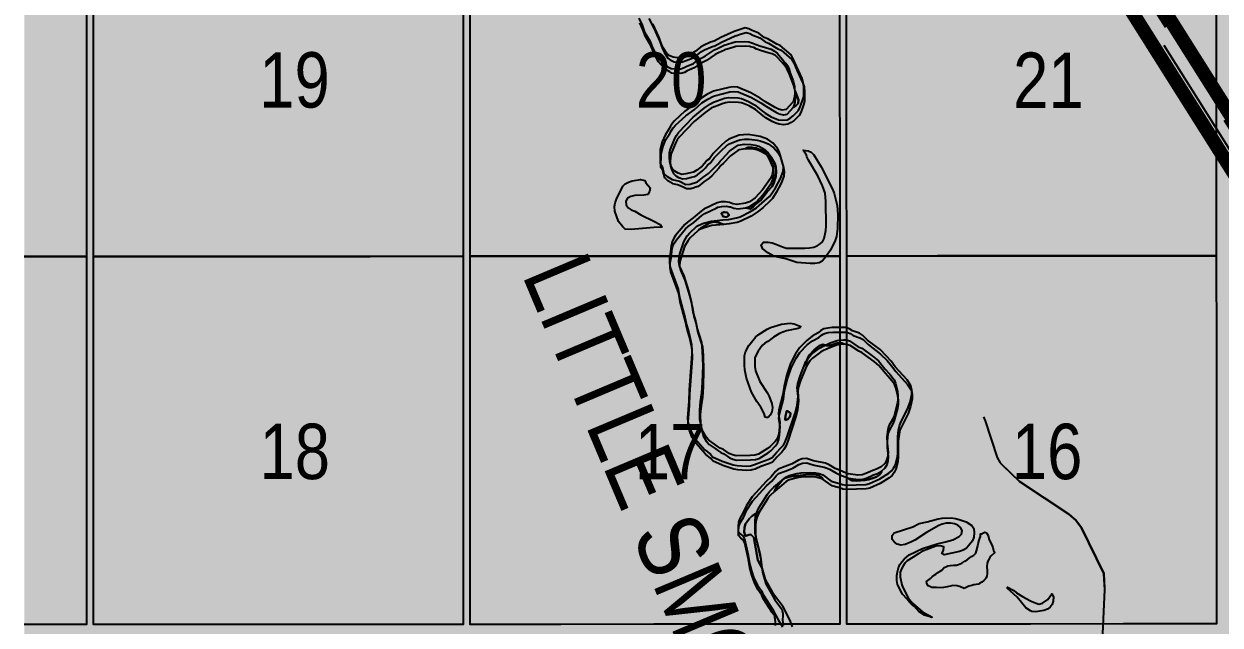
# Model space of a CAD drawing. Extents: x 507565 to 531726, y 6009554 to 6022365.
# Drawn here: x 522873.6 to 523046.4, y 6015896.9 to 6015983.8 of the extents above; entities that cross this region are included whole.
import ezdxf
from ezdxf.enums import TextEntityAlignment as Align

# ---------------------------------------------------------------- set-up
doc = ezdxf.new("R2010")
doc.units = 0
doc.header["$LTSCALE"] = 5
doc.linetypes.add('DASHED2', pattern=[9.525, 6.35, -3.175])
for name, color, linetype in [('Quarters', 8, 'Continuous'), ('RoadSeg', 57, 'DASHED2'), ('ROUTE-MAP-HWY', 2, 'Continuous'), ('T-WATER', 160, 'Continuous'), ('T-WATER-T', 170, 'Continuous')]:
    doc.layers.add(name, color=color, linetype=linetype)
doc.layers.add('ROUTE-MAP-BACKGROUND-H', color=7, linetype='Continuous', true_color=0xf0ebff)
doc.styles.add('120', font='ARIALN.TTF', dxfattribs={"height": 13})
doc.styles.add('TXT', font='ARIALN.TTF', dxfattribs={"height": 0.2})

msp = doc.modelspace()

# ---------------------------------------------------------------- hatches: boundary and pattern name
at = {"layer": 'ROUTE-MAP-BACKGROUND-H'}
h = msp.add_hatch(color=256, dxfattribs=at)
h.dxf.hatch_style = 1
h.paths.add_polyline_path([(523871.081, 6016124.178), (523873.071, 6015800.356), (523917.515, 6015800.58), (523923.823, 6014811.294), (522926.315, 6014807.962), (522925.895, 6015778.478), (522873.584, 6015778.442), (522873.69, 6016121.495)])

# ---------------------------------------------------------------- linework, layer by layer
at = {"layer": 'Quarters'}
for points in [[(522873.654, 6016003.752), (522882.644, 6016003.745), (522882.64, 6015990.356), (522882.636, 6015976.967), (522882.632, 6015963.578), (522882.628, 6015950.189), (522873.637, 6015950.196)], [(522873.637, 6015950.196), (522882.628, 6015950.189), (522882.624, 6015936.8), (522882.62, 6015923.411), (522882.615, 6015910.021), (522882.611, 6015896.967), (522873.621, 6015896.975)]]:
    msp.add_lwpolyline(points, dxfattribs=at)
for points in [[(522896.733, 6015950.196), (522883.632, 6015950.189), (522883.636, 6015963.579), (522883.64, 6015976.968), (522883.645, 6015990.357), (522883.649, 6016003.746), (522896.745, 6016003.753), (522910.176, 6016003.761), (522923.607, 6016003.769), (522937.038, 6016003.776), (522937.039, 6015990.387), (522937.039, 6015976.997), (522937.04, 6015963.608), (522937.04, 6015950.218), (522923.604, 6015950.211), (522910.169, 6015950.204), (522896.733, 6015950.196)], [(522951.145, 6015950.229), (522938.044, 6015950.219), (522938.044, 6015963.609), (522938.043, 6015976.998), (522938.043, 6015990.388), (522938.042, 6016003.777), (522951.138, 6016003.787), (522964.569, 6016003.796), (522978, 6016003.806), (522991.43, 6016003.816), (522991.436, 6015990.427), (522991.441, 6015977.037), (522991.446, 6015963.648), (522991.452, 6015950.258), (522978.016, 6015950.248), (522964.581, 6015950.238), (522951.145, 6015950.229)], [(523005.556, 6015950.268), (522992.456, 6015950.259), (522992.451, 6015963.648), (522992.445, 6015977.038), (522992.44, 6015990.428), (522992.435, 6016003.817), (523005.531, 6016003.827), (523018.961, 6016003.837), (523032.392, 6016003.846), (523045.823, 6016003.856), (523045.833, 6015990.467), (523045.843, 6015977.077), (523045.853, 6015963.687), (523045.863, 6015950.298), (523032.428, 6015950.288), (523018.992, 6015950.278), (523005.556, 6015950.268)], [(522896.721, 6015896.974), (522883.616, 6015896.968), (522883.62, 6015910.022), (522883.624, 6015923.411), (522883.628, 6015936.8), (522883.632, 6015950.189), (522896.733, 6015950.196), (522910.169, 6015950.204), (522923.604, 6015950.211), (522937.04, 6015950.218), (522937.041, 6015936.829), (522937.041, 6015923.439), (522937.042, 6015910.05), (522937.042, 6015896.995), (522923.602, 6015896.988), (522910.162, 6015896.981), (522896.721, 6015896.974)], [(522951.152, 6015897.005), (522938.046, 6015896.996), (522938.046, 6015910.05), (522938.045, 6015923.44), (522938.045, 6015936.83), (522938.044, 6015950.219), (522951.145, 6015950.229), (522964.581, 6015950.238), (522978.016, 6015950.248), (522991.452, 6015950.258), (522991.457, 6015936.869), (522991.462, 6015923.479), (522991.467, 6015910.089), (522991.473, 6015897.035), (522978.032, 6015897.025), (522964.592, 6015897.015), (522951.152, 6015897.005)], [(523005.582, 6015897.045), (522992.477, 6015897.035), (522992.472, 6015910.09), (522992.466, 6015923.48), (522992.461, 6015936.869), (522992.456, 6015950.259), (523005.556, 6015950.268), (523018.992, 6015950.278), (523032.428, 6015950.288), (523045.863, 6015950.298), (523045.873, 6015936.908), (523045.883, 6015923.519), (523045.893, 6015910.129), (523045.903, 6015897.074), (523032.463, 6015897.064), (523019.023, 6015897.055), (523005.582, 6015897.045)]]:
    msp.add_lwpolyline(points, close=True, dxfattribs=at)
at = {"layer": 'RoadSeg', "flags": 128}
for points in [[(523010.052, 6015992.473), (523011.251, 6015992.34), (523014.448, 6015992.407), (523015.114, 6015992.573), (523018.91, 6015995.437), (523019.343, 6015995.803), (523019.643, 6015996.636), (523019.676, 6016000.232), (523020.009, 6016001.131), (523021.607, 6016002.33), (523023.862, 6016003.716), (523049.996, 6015962.145), (523051.395, 6015962.937), (523025.18, 6016004.526), (523013.709, 6016022.752), (523012.368, 6016021.921), (523000.846, 6016040.193), (523000.145, 6016041.314), (522999.44, 6016042.467), (522998.844, 6016043.485), (522998.202, 6016044.643), (522997.662, 6016045.667), (522997.069, 6016046.831), (522996.523, 6016047.967), (522995.993, 6016049.134), (522995.511, 6016050.247), (522995.042, 6016051.377), (522989.437, 6016064.997), (522983.405, 6016079.663), (522966.076, 6016121.744)], [(523029.701, 6015894.523), (523029.466, 6015895.669), (523029.733, 6015901.996), (523029.599, 6015904.361), (523026.403, 6015910.987), (523025.57, 6015912.053), (523024.538, 6015912.919), (523017.445, 6015917.647), (523014.648, 6015920.378), (523014.181, 6015921.111), (523012.483, 6015926.439), (523010.518, 6015930.734), (523012.483, 6015926.439), (523014.181, 6015921.111), (523014.648, 6015920.378), (523017.445, 6015917.647), (523024.538, 6015912.919), (523025.57, 6015912.053), (523026.403, 6015910.987), (523029.599, 6015904.361), (523029.733, 6015901.996), (523029.466, 6015895.669), (523029.733, 6015894.371), (523030.565, 6015892.905), (523038.99, 6015880.517), (523041.887, 6015876.721), (523043.219, 6015875.689), (523044.551, 6015875.156), (523045.75, 6015875.256), (523047.848, 6015875.756), (523049.113, 6015875.622), (523052.443, 6015873.724), (523053.742, 6015873.391), (523075.82, 6015873.824), (523076.42, 6015874.224), (523076.853, 6015874.823), (523083.113, 6015889.375), (523084.978, 6015893.105), (523085.411, 6015894.304), (523085.744, 6015896.468), (523086.077, 6015897.468), (523086.41, 6015898.034), (523087.209, 6015898.366), (523088.108, 6015898.033), (523089.14, 6015896.768), (523101.095, 6015877.754), (523101.562, 6015877.454), (523102.227, 6015877.587), (523102.998, 6015878.094), (523105.487, 6015874.126), (523106.17, 6015873.07), (523106.845, 6015872.071), (523107.609, 6015870.986), (523108.304, 6015870.06), (523109.112, 6015869.052), (523109.947, 6015868.068), (523110.729, 6015867.205), (523111.621, 6015866.282), (523112.573, 6015865.339), (523113.516, 6015864.432), (523169.654, 6015810.778), (523170.583, 6015809.9), (523171.417, 6015809.126), (523172.31, 6015808.324), (523173.186, 6015807.572), (523174.101, 6015806.824), (523175.03, 6015806.1), (523176.008, 6015805.369), (523176.879, 6015804.754), (523177.898, 6015804.074), (523178.925, 6015803.423), (523180.148, 6015802.679), (523181.308, 6015802.026), (523182.425, 6015801.428), (523183.554, 6015800.83), (523186.128, 6015799.483), (523245.152, 6015768.598), (523244.486, 6015767.33), (523244.986, 6015766.963), (523257.24, 6015760.47)]]:
    msp.add_lwpolyline(points, dxfattribs=at)
at = {"layer": 'ROUTE-MAP-HWY', "const_width": 2}
for points in [[(523030.248, 6015998.604), (523039.991, 6015983.146), (523043.818, 6015977.075), (523045.845, 6015973.86), (523046.851, 6015972.265), (523049.729, 6015967.699)], [(523055.897, 6015950.305), (523046.857, 6015964.646), (523046.296, 6015965.536), (523045.851, 6015966.241), (523044.704, 6015968.061), (523044.525, 6015968.344), (523039.024, 6015977.072), (523036.558, 6015980.983), (523026.812, 6015996.445)]]:
    msp.add_lwpolyline(points, dxfattribs=at)
at = {"layer": 'T-WATER', "linetype": 'Continuous', "flags": 128}
for points in [[(522962.409, 6015984.626), (522962.885, 6015983.651), (522963.235, 6015982.638), (522964.011, 6015981.342), (522964.439, 6015980.273), (522965.131, 6015978.984), (522965.451, 6015978.598), (522966.167, 6015977.882), (522966.543, 6015977.668), (522967.087, 6015977.358), (522968.365, 6015977.272), (522968.898, 6015977.451), (522969.263, 6015977.672), (522970.307, 6015978.093), (522971.12, 6015978.674), (522972.06, 6015979.179), (522973.343, 6015980.041), (522973.801, 6015980.276), (522974.745, 6015980.715), (522976.333, 6015981.21), (522977.693, 6015981.262), (522978.344, 6015981.208), (522978.909, 6015981.047), (522979.361, 6015980.814), (522979.9, 6015980.628), (522981.562, 6015980.144), (522982.026, 6015979.89), (522982.403, 6015979.566), (522983.243, 6015978.6), (522983.672, 6015978.029), (522983.846, 6015977.697), (522984.087, 6015977.191), (522984.705, 6015975.579), (522984.918, 6015974.76), (522984.962, 6015973.709), (522984.888, 6015973.104), (522984.719, 6015972.535), (522984.635, 6015972.433), (522983.732, 6015971.437), (522983.157, 6015971.328), (522982.597, 6015971.485), (522982.115, 6015971.728), (522980.75, 6015972.526), (522979.935, 6015973.085), (522978.594, 6015973.827)], [(522968.011, 6015978.903), (522967.38, 6015978.985), (522966.884, 6015979.207), (522966.483, 6015979.527), (522965.933, 6015980.374), (522965.697, 6015980.879), (522965.316, 6015981.933), (522964.435, 6015983.833)], [(522976.549, 6015955.761), (522977.076, 6015955.933), (522978.541, 6015956.672), (522979.418, 6015957.246), (522980.216, 6015957.877), (522981.305, 6015958.886), (522981.617, 6015959.248), (522982.15, 6015960.098), (522982.887, 6015961.462), (522983.269, 6015962.478), (522983.325, 6015963.127), (522983.208, 6015963.709), (522982.713, 6015965.366), (522982.446, 6015965.814), (522981.816, 6015966.552), (522981.006, 6015967.157), (522979.976, 6015967.519), (522979.422, 6015967.644), (522978.237, 6015967.806), (522977.557, 6015967.797), (522976.924, 6015967.723), (522975.415, 6015967.129), (522974.991, 6015966.846), (522974.254, 6015966.185), (522973.178, 6015965.102), (522972.627, 6015964.317), (522972.247, 6015964.053), (522971.935, 6015963.636), (522971.565, 6015963.266), (522970.806, 6015962.66), (522970.344, 6015962.394), (522969.212, 6015962.127), (522968.627, 6015962.051), (522968.1, 6015962.235), (522967.649, 6015962.508), (522967.296, 6015962.841), (522967.059, 6015963.291), (522966.906, 6015963.869), (522966.842, 6015964.508), (522966.882, 6015965.154), (522966.993, 6015965.708), (522967.621, 6015967.224), (522967.858, 6015967.682), (522968.154, 6015968.097), (522970.299, 6015970.333), (522971.865, 6015971.646), (522972.761, 6015972.26), (522973.218, 6015972.482), (522974.811, 6015973.061), (522975.382, 6015973.172), (522976.721, 6015973.131), (522977.273, 6015973.02), (522978.264, 6015972.613), (522979.158, 6015972.093), (522980.296, 6015971.197), (522980.671, 6015970.887), (522981.564, 6015970.355), (522982.605, 6015969.969), (522983.228, 6015969.881), (522983.843, 6015969.966), (522984.303, 6015970.202), (522984.747, 6015970.507), (522985.454, 6015971.228), (522985.702, 6015971.69), (522986.096, 6015972.761), (522986.247, 6015973.327), (522986.245, 6015974.719), (522986.175, 6015975.366), (522986.018, 6015975.904), (522985.187, 6015977.7), (522984.695, 6015978.873), (522984.414, 6015979.321), (522982.844, 6015980.667), (522982.377, 6015980.874), (522981.051, 6015981.677), (522980.532, 6015981.865), (522979.784, 6015982.483), (522978.788, 6015982.857), (522978.324, 6015983.096), (522977.8, 6015983.222), (522976.93, 6015982.972), (522976.215, 6015982.731), (522974.259, 6015981.828), (522973.293, 6015981.31), (522972.775, 6015981.15), (522971.792, 6015980.705), (522971.354, 6015980.458), (522970.589, 6015979.834), (522970.153, 6015979.565), (522968.626, 6015978.964), (522968.011, 6015978.903)], [(522978.594, 6015973.827), (522976.663, 6015974.646), (522976.052, 6015974.695), (522975.437, 6015974.625), (522973.219, 6015974.086), (522972.258, 6015973.609), (522971.418, 6015973.073), (522970.29, 6015972.059), (522969.087, 6015971.176), (522967.596, 6015969.809), (522967.276, 6015969.457), (522967.002, 6015969.053), (522966.775, 6015968.595), (522966.219, 6015967.745), (522965.798, 6015966.776), (522965.531, 6015965.651), (522965.509, 6015963.673), (522965.789, 6015963.253), (522966.05, 6015962.187), (522966.508, 6015961.762), (522967.222, 6015961.343), (522968.301, 6015961.064), (522969.208, 6015960.6), (522969.824, 6015960.624), (522970.905, 6015960.963), (522971.681, 6015961.609), (522972.492, 6015962.182), (522972.837, 6015962.512), (522973.882, 6015963.59), (522974.17, 6015963.993), (522974.533, 6015964.307), (522975.55, 6015965.405), (522976.795, 6015966.285), (522977.665, 6015966.429), (522978.666, 6015966.396), (522979.227, 6015966.307), (522979.742, 6015966.137), (522980.64, 6015965.641), (522980.994, 6015965.263), (522981.263, 6015964.839), (522981.698, 6015963.786), (522981.817, 6015963.215), (522981.801, 6015962.537), (522981.674, 6015961.983), (522981.464, 6015961.481), (522980.294, 6015959.827), (522979.218, 6015958.665), (522978.396, 6015958.112), (522977.819, 6015957.887), (522976.656, 6015957.729), (522976.03, 6015957.823), (522975.541, 6015958.002), (522974.959, 6015958.108), (522974.316, 6015958.07), (522973.743, 6015957.949), (522971.833, 6015957.039), (522971.426, 6015956.751), (522970.289, 6015955.762), (522969.45, 6015955.175), (522969.073, 6015954.815), (522967.748, 6015953.232), (522967.482, 6015952.826), (522967.248, 6015952.316), (522967.103, 6015951.721), (522967.018, 6015950.877), (522966.854, 6015949.893), (522966.855, 6015949.209), (522966.933, 6015948.598), (522968.088, 6015945.47), (522968.317, 6015944.279), (522969.096, 6015941.441), (522969.336, 6015940.32), (522969.663, 6015939.223), (522970.023, 6015937.469), (522970.088, 6015936.128), (522969.701, 6015930.894), (522969.664, 6015929.272), (522969.468, 6015926.874), (522969.526, 6015926.225), (522969.679, 6015925.667), (522970.077, 6015924.661), (522970.429, 6015924.09), (522970.627, 6015923.768), (522971.978, 6015922.221), (522972.766, 6015921.613), (522973.084, 6015921.248), (522974.47, 6015920.61), (522976.069, 6015920.093), (522976.649, 6015919.958), (522977.925, 6015919.892), (522978.566, 6015919.932)], [(522999.24, 6015919.593), (522999.497, 6015920.082), (522999.785, 6015921.198), (522999.855, 6015921.864), (522999.835, 6015924.141), (522999.957, 6015925.144), (523000.088, 6015925.728), (523000.292, 6015926.233), (523001.254, 6015928.143), (523001.61, 6015929.14), (523001.869, 6015930.265), (523001.862, 6015930.933), (523001.749, 6015931.489), (523001.193, 6015932.362), (522999.473, 6015934.248), (522998.872, 6015935.047), (522998.216, 6015935.804), (522997.288, 6015936.746), (522995.475, 6015938.114), (522994.741, 6015938.828), (522994.293, 6015939.089), (522993.301, 6015939.438), (522992.891, 6015939.697), (522992.378, 6015939.901), (522991.373, 6015939.919), (522990.379, 6015939.908), (522989.712, 6015939.839), (522989.162, 6015939.714), (522988.729, 6015939.468), (522988.332, 6015939.141), (522987.448, 6015938.665), (522986.677, 6015938.067), (522985.624, 6015936.974), (522985.061, 6015936.133), (522984.345, 6015934.708), (522983.824, 6015933.125), (522983.41, 6015931.45), (522983.249, 6015930.23), (522982.66, 6015928.028), (522982.598, 6015927.409), (522982.794, 6015926.25), (522982.686, 6015924.968), (522982.588, 6015924.366), (522982.493, 6015924.111), (522982.392, 6015923.837), (522982.102, 6015923.442), (522981.423, 6015922.729), (522981.028, 6015922.437), (522979.726, 6015921.634), (522979.174, 6015921.472), (522978.509, 6015921.419), (522976.483, 6015921.389), (522975.937, 6015921.515), (522975.461, 6015921.705), (522974.658, 6015922.281), (522974.183, 6015922.489), (522973.752, 6015922.751), (522973.377, 6015923.059), (522972.52, 6015923.62), (522972.18, 6015924.014), (522972.134, 6015924.093), (522971.664, 6015924.91), (522971.483, 6015925.474), (522971.25, 6015926.638), (522971.229, 6015927.962), (522971.343, 6015929.238), (522971.53, 6015930.475), (522971.623, 6015931.958), (522971.706, 6015934.409), (522971.629, 6015936.496), (522971.525, 6015937.772), (522970.844, 6015939.854), (522970.604, 6015941.083), (522970.289, 6015942.16), (522970.079, 6015943.449), (522969.661, 6015945.211), (522968.99, 6015947.404), (522968.321, 6015948.862), (522968.187, 6015949.464), (522968.249, 6015950.123), (522968.463, 6015950.879), (522968.927, 6015952.29), (522969.431, 6015953.16), (522969.729, 6015953.549), (522970.822, 6015954.561), (522971.009, 6015954.664), (522971.775, 6015954.998), (522972.881, 6015955.305), (522974.586, 6015955.473), (522975.388, 6015955.549), (522976.549, 6015955.761)], [(522978.566, 6015919.932), (522979.144, 6015920.097), (522980.137, 6015920.523), (522981.222, 6015920.888), (522981.669, 6015921.113), (522982.323, 6015921.871), (522983.012, 6015922.555), (522983.305, 6015922.929), (522983.583, 6015923.398), (522983.862, 6015924.113), (522984.996, 6015927.549), (522985.295, 6015928.677), (522985.439, 6015929.946), (522985.314, 6015931.254), (522985.393, 6015931.842), (522985.722, 6015932.901), (522986.563, 6015934.993), (522987.066, 6015935.751), (522987.428, 6015936.121), (522988.608, 6015936.995), (522989.041, 6015937.246), (522990.054, 6015937.696), (522991.076, 6015938.068), (522991.376, 6015938.117), (522991.994, 6015938.153), (522992.38, 6015938.119), (522992.858, 6015937.982), (522994.136, 6015937.144), (522994.631, 6015936.928), (522996.342, 6015935.687), (522997.041, 6015935.096), (522997.984, 6015933.932), (522998.678, 6015933.181), (522999.3, 6015932.374), (522999.51, 6015931.884), (522999.779, 6015930.694), (522999.859, 6015930.099), (522999.855, 6015929.463), (522999.758, 6015928.853), (522999.301, 6015927.156), (522999.091, 6015926.634), (522998.561, 6015925.71), (522998.38, 6015925.187), (522998.279, 6015924.138), (522998.285, 6015923.217), (522998.447, 6015921.919), (522998.381, 6015921.324), (522998.229, 6015920.756), (522997.977, 6015920.284), (522997.442, 6015919.799), (522996.742, 6015919.432), (522996.218, 6015919.264), (522995.241, 6015918.81), (522994.674, 6015918.635), (522994.046, 6015918.602), (522992.66, 6015918.783), (522992.407, 6015918.881), (522991.401, 6015919.288), (522990.814, 6015919.565), (522989.933, 6015920.087), (522989.418, 6015920.305), (522987.678, 6015920.66), (522986.642, 6015920.989), (522986.003, 6015920.947), (522985.477, 6015920.769), (522984.592, 6015920.217), (522982.555, 6015919.443), (522982.195, 6015919.105), (522981.559, 6015918.341), (522980.817, 6015917.653), (522978.798, 6015915.443), (522977.979, 6015914.184), (522977.522, 6015913.196), (522977.018, 6015912.302), (522976.835, 6015911.777), (522976.769, 6015911.136), (522976.779, 6015910.478), (522977.089, 6015910.107), (522977.472, 6015909.811), (522977.701, 6015909.362), (522978.208, 6015907.026), (522978.395, 6015905.805), (522978.686, 6015904.729), (522979.063, 6015903.689), (522979.559, 6015902.684), (522980.144, 6015901.855), (522980.356, 6015901.371), (522981.716, 6015899.206), (522982.575, 6015897.654), (522983.168, 6015896.65)], [(522984.652, 6015896.653), (522984.232, 6015897.657), (522983.263, 6015899.558), (522982.025, 6015901.181), (522980.71, 6015903.495), (522980.225, 6015905.185), (522980.146, 6015905.807), (522979.988, 6015907.056), (522979.254, 6015910.134), (522979.215, 6015910.783), (522979.213, 6015911.943), (522979.269, 6015912.552), (522979.407, 6015913.106), (522979.768, 6015913.863), (522980.999, 6015915.82), (522981.296, 6015916.221), (522981.956, 6015916.843), (522983.648, 6015918.286), (522984.124, 6015918.535), (522985.242, 6015918.841), (522985.88, 6015918.929), (522987.278, 6015918.957), (522987.947, 6015918.91), (522988.505, 6015918.796), (522988.99, 6015918.609), (522990.235, 6015917.703), (522991.404, 6015917.384), (522991.859, 6015917.219), (522992.409, 6015917.14), (522995.212, 6015917.234), (522995.764, 6015917.36), (522997.24, 6015918.028), (522998.551, 6015918.86), (522998.954, 6015919.201), (522999.24, 6015919.593)]]:
    msp.add_lwpolyline(points, dxfattribs=at)
at = {"layer": 'T-WATER'}
for points in [[(522963.862, 6015984.587), (522964.574, 6015983.184), (522965.453, 6015981.283), (522965.832, 6015980.229), (522966.068, 6015979.725), (522966.616, 6015978.877), (522967.017, 6015978.557), (522967.145, 6015978.5), (522967.512, 6015978.335), (522968.143, 6015978.252), (522968.705, 6015978.321), (522968.753, 6015978.327), (522969.243, 6015978.503), (522970.285, 6015978.912), (522970.721, 6015979.18), (522971.486, 6015979.803), (522971.924, 6015980.049), (522972.837, 6015980.465), (522972.906, 6015980.497), (522973.425, 6015980.653), (522974.391, 6015981.17), (522976.347, 6015982.071), (522976.477, 6015982.114), (522976.606, 6015982.157), (522977.062, 6015982.311), (522977.932, 6015982.559), (522978.061, 6015982.528), (522978.456, 6015982.433), (522978.919, 6015982.194), (522979.914, 6015981.819), (522980.661, 6015981.2), (522981.18, 6015981.012), (522982.504, 6015980.208), (522982.971, 6015980.001), (522984.538, 6015978.654), (522984.819, 6015978.206), (522985.31, 6015977.033), (522986.139, 6015975.237), (522986.294, 6015974.699), (522986.364, 6015974.053), (522986.365, 6015972.661), (522986.213, 6015972.095), (522985.819, 6015971.025), (522985.57, 6015970.564), (522984.863, 6015969.844), (522984.419, 6015969.539), (522983.959, 6015969.305), (522983.676, 6015969.265), (522983.344, 6015969.219), (522982.721, 6015969.308), (522982.242, 6015969.486), (522981.681, 6015969.695), (522980.79, 6015970.227), (522980.415, 6015970.538), (522979.278, 6015971.435), (522978.385, 6015971.955), (522977.395, 6015972.363), (522977.321, 6015972.378), (522977.254, 6015972.391), (522976.843, 6015972.474), (522975.505, 6015972.517), (522974.935, 6015972.406), (522974.469, 6015972.238), (522973.868, 6015972.02), (522973.336, 6015971.844), (522973.309, 6015971.83), (522972.885, 6015971.608), (522971.988, 6015970.995), (522970.422, 6015969.684), (522968.275, 6015967.451), (522967.979, 6015967.037), (522967.742, 6015966.58), (522967.113, 6015965.065), (522967.001, 6015964.511), (522966.96, 6015963.865), (522967.024, 6015963.226), (522967.176, 6015962.649), (522967.413, 6015962.198), (522967.766, 6015961.866), (522968.172, 6015961.619), (522968.216, 6015961.592), (522968.742, 6015961.408), (522969.327, 6015961.483), (522970.028, 6015961.648), (522970.459, 6015961.749), (522970.921, 6015962.014), (522971.68, 6015962.619), (522972.05, 6015962.989), (522972.362, 6015963.405), (522972.742, 6015963.668), (522973.295, 6015964.452), (522974.37, 6015965.534), (522975.108, 6015966.195), (522975.532, 6015966.477), (522976.584, 6015966.89), (522977.041, 6015967.069), (522977.674, 6015967.142), (522978.354, 6015967.15), (522979.538, 6015966.988), (522979.948, 6015966.895), (522980.035, 6015966.875), (522980.089, 6015966.855), (522980.544, 6015966.698), (522981.121, 6015966.499), (522981.93, 6015965.894), (522982.558, 6015965.155), (522982.825, 6015964.707), (522983.317, 6015963.051), (522983.434, 6015962.469), (522983.378, 6015961.82), (522982.995, 6015960.805), (522982.257, 6015959.442), (522981.724, 6015958.593), (522981.411, 6015958.232), (522980.322, 6015957.225), (522979.524, 6015956.595), (522978.646, 6015956.022), (522977.182, 6015955.285), (522976.65, 6015955.121), (522976.594, 6015955.111), (522975.494, 6015954.902), (522974.693, 6015954.827), (522973.901, 6015955.114), (522973.624, 6015955.144), (522973.276, 6015955.181), (522972.695, 6015955.073), (522972.492, 6015954.952), (522971.373, 6015954.289), (522971.116, 6015954.022), (522970.929, 6015953.919), (522969.836, 6015952.909), (522969.538, 6015952.521), (522969.033, 6015951.651), (522968.568, 6015950.241), (522968.353, 6015949.486), (522968.291, 6015948.827), (522968.424, 6015948.225), (522969.091, 6015946.768), (522969.759, 6015944.574), (522970.175, 6015942.813), (522970.384, 6015941.524), (522970.698, 6015940.447), (522970.936, 6015939.219), (522971.615, 6015937.138), (522971.718, 6015935.862), (522971.793, 6015933.776), (522971.707, 6015931.327), (522971.613, 6015929.844), (522971.425, 6015928.608), (522971.31, 6015927.333), (522971.33, 6015926.009), (522971.561, 6015924.845), (522971.741, 6015924.282), (522972.211, 6015923.465), (522972.257, 6015923.386), (522972.596, 6015922.991), (522973.453, 6015922.43), (522973.827, 6015922.121), (522974.257, 6015921.86), (522974.732, 6015921.651), (522975.534, 6015921.075), (522975.682, 6015921.016), (522976.009, 6015920.884), (522976.555, 6015920.758), (522978.58, 6015920.786), (522979.249, 6015920.83), (522979.286, 6015920.85), (522979.797, 6015921), (522981.098, 6015921.801), (522981.494, 6015922.093), (522982.173, 6015922.804), (522982.463, 6015923.199), (522982.565, 6015923.472), (522982.66, 6015923.727), (522982.759, 6015924.329), (522982.868, 6015925.61), (522982.673, 6015926.769), (522982.735, 6015927.387), (522983.327, 6015929.587), (522983.489, 6015930.808), (522983.904, 6015932.481), (522984.426, 6015934.062), (522985.143, 6015935.486), (522985.707, 6015936.326), (522986.76, 6015937.418), (522987.531, 6015938.015), (522988.416, 6015938.49), (522988.813, 6015938.816), (522989.074, 6015938.964), (522989.245, 6015939.062), (522989.795, 6015939.186), (522990.462, 6015939.254), (522991.456, 6015939.264), (522992.341, 6015939.248), (522992.461, 6015939.246), (522992.973, 6015939.041), (522993.383, 6015938.781), (522994.374, 6015938.432), (522994.822, 6015938.171), (522995.554, 6015937.456), (522997.365, 6015936.087), (522998.292, 6015935.145), (522998.947, 6015934.387), (522999.547, 6015933.588), (523001.264, 6015931.702), (523001.819, 6015930.828), (523001.931, 6015930.272), (523001.937, 6015929.604), (523001.678, 6015928.481), (523001.32, 6015927.484), (523000.357, 6015925.576), (523000.152, 6015925.071), (523000.021, 6015924.488), (522999.899, 6015923.485), (522999.916, 6015921.209), (522999.845, 6015920.544), (522999.556, 6015919.428), (522999.299, 6015918.941), (522999.013, 6015918.549), (522998.61, 6015918.209), (522997.299, 6015917.378), (522995.823, 6015916.712), (522995.573, 6015916.655), (522995.271, 6015916.586), (522992.47, 6015916.495), (522991.92, 6015916.574), (522991.467, 6015916.755), (522991.326, 6015916.779), (522991.213, 6015916.809), (522990.297, 6015917.06), (522990.193, 6015917.136), (522989.053, 6015917.967), (522988.844, 6015918.225), (522988.446, 6015918.507), (522987.915, 6015918.67), (522987.89, 6015918.682), (522986.562, 6015918.645), (522984.077, 6015918.354), (522983.644, 6015918.188), (522983.584, 6015918.177), (522983.166, 6015917.903), (522982.273, 6015916.744), (522982.02, 6015916.208), (522981.36, 6015915.587), (522981.062, 6015915.187), (522979.831, 6015913.232), (522979.309, 6015913.005), (522979.204, 6015912.96), (522979.129, 6015912.911), (522978.786, 6015912.684), (522978.433, 6015912.333), (522977.843, 6015911.546), (522977.671, 6015911.022), (522977.667, 6015910.33), (522977.709, 6015910.177), (522977.819, 6015909.784), (522977.895, 6015909.808), (522978.331, 6015909.94), (522978.606, 6015910.024), (522979.026, 6015909.58), (522979.621, 6015906.272), (522980.003, 6015905.552), (522980.201, 6015905.18), (522980.28, 6015904.558), (522980.763, 6015902.868), (522981.769, 6015901.093), (522982.075, 6015900.554), (522982.669, 6015899.773), (522983.089, 6015899.222), (522983.129, 6015899.031), (522983.228, 6015898.59), (522983.225, 6015898.201), (522983.205, 6015897.71), (522983.219, 6015897.252), (522983.284, 6015896.863)], [(522982.166, 6015896.836), (522982.151, 6015897.124), (522982.153, 6015897.378), (522982.139, 6015897.751), (522982.094, 6015897.983), (522982.057, 6015898.175), (522981.673, 6015898.726), (522980.406, 6015900.745), (522980.195, 6015901.23), (522979.611, 6015902.059), (522979.116, 6015903.064), (522978.741, 6015904.104), (522978.451, 6015905.179), (522978.265, 6015906.4), (522977.76, 6015908.736), (522977.532, 6015909.184), (522977.149, 6015909.48), (522976.84, 6015909.852), (522976.83, 6015910.509), (522976.897, 6015911.15), (522977.081, 6015911.675), (522977.586, 6015912.568), (522978.043, 6015913.554), (522978.862, 6015914.812), (522980.883, 6015917.019), (522981.625, 6015917.706), (522982.261, 6015918.469), (522982.622, 6015918.806), (522983.585, 6015919.171), (522984.659, 6015919.578), (522985.545, 6015920.115), (522986.07, 6015920.307), (522986.709, 6015920.348), (522987.149, 6015920.208), (522987.744, 6015920.018), (522989.219, 6015919.715), (522989.482, 6015919.661), (522989.998, 6015919.443), (522990.877, 6015918.92), (522991.464, 6015918.643), (522992.258, 6015918.32), (522992.469, 6015918.235), (522992.721, 6015918.137), (522992.756, 6015918.054), (522992.857, 6015918.006), (522993.225, 6015917.831), (522993.838, 6015917.774), (522995.146, 6015917.872), (522995.676, 6015917.966), (522995.742, 6015917.977), (522996.219, 6015918.147), (522996.787, 6015918.348), (522997.188, 6015918.63), (522997.512, 6015919.02), (522997.502, 6015919.148), (522998.037, 6015919.632), (522998.29, 6015920.104), (522998.442, 6015920.672), (522998.509, 6015921.266), (522998.348, 6015922.564), (522998.343, 6015923.484), (522998.445, 6015924.532), (522998.627, 6015925.055), (522999.157, 6015925.978), (522999.367, 6015926.499), (522999.826, 6015928.196), (522999.923, 6015928.805), (522999.928, 6015929.441), (522999.849, 6015930.035), (522999.581, 6015931.225), (522999.372, 6015931.716), (522998.75, 6015932.523), (522998.057, 6015933.274), (522997.116, 6015934.438), (522996.419, 6015935.03), (522994.71, 6015936.272), (522994.215, 6015936.488), (522992.938, 6015937.327), (522992.452, 6015937.465), (522992.074, 6015937.498), (522991.761, 6015937.684), (522991.527, 6015937.672), (522991.102, 6015937.65), (522990.482, 6015937.462), (522990.047, 6015937.346), (522989.964, 6015937.341), (522989.483, 6015937.308), (522988.999, 6015937.487), (522988.5, 6015937.278), (522988.45, 6015937.238), (522987.741, 6015936.679), (522987.104, 6015935.967), (522986.844, 6015935.54), (522986.67, 6015935.009), (522986.643, 6015934.345), (522985.801, 6015932.255), (522985.471, 6015931.197), (522985.391, 6015930.61), (522985.515, 6015929.302), (522985.369, 6015928.034), (522985.07, 6015926.906), (522983.933, 6015923.473), (522983.654, 6015922.758), (522983.375, 6015922.29), (522983.082, 6015921.916), (522982.393, 6015921.234), (522981.738, 6015920.477), (522981.291, 6015920.252), (522980.712, 6015920.058), (522980.206, 6015919.891), (522980.163, 6015919.873), (522979.213, 6015919.464), (522978.784, 6015919.342), (522978.636, 6015919.299), (522977.995, 6015919.26), (522976.72, 6015919.327), (522976.14, 6015919.462), (522975.553, 6015919.653), (522974.543, 6015919.981), (522974.366, 6015920.062), (522973.157, 6015920.62), (522972.84, 6015920.985), (522972.053, 6015921.593), (522970.704, 6015923.141), (522970.506, 6015923.464), (522970.155, 6015924.035), (522969.759, 6015925.04), (522969.606, 6015925.598), (522969.549, 6015926.247), (522969.747, 6015928.643), (522969.785, 6015930.265), (522970.178, 6015935.495), (522970.114, 6015936.836), (522969.756, 6015938.59), (522969.43, 6015939.687), (522969.191, 6015940.807), (522968.415, 6015943.645), (522968.188, 6015944.835), (522967.036, 6015947.963), (522966.959, 6015948.574), (522966.959, 6015949.258), (522967.123, 6015950.24), (522967.21, 6015951.085), (522967.355, 6015951.679), (522967.589, 6015952.188), (522967.855, 6015952.594), (522969.181, 6015954.175), (522969.558, 6015954.534), (522970.397, 6015955.12), (522971.534, 6015956.107), (522971.942, 6015956.395), (522973.594, 6015957.18), (522973.852, 6015957.303), (522974.424, 6015957.423), (522975.068, 6015957.461), (522975.519, 6015957.377), (522975.542, 6015957.373), (522975.65, 6015957.356), (522976.138, 6015957.175), (522976.763, 6015957.08), (522977.822, 6015957.223), (522977.926, 6015957.237), (522978.3, 6015957.122), (522978.511, 6015957.058), (522978.907, 6015957.338), (522979.243, 6015957.705), (522980.03, 6015958.338), (522980.968, 6015959.545), (522981.651, 6015960.239), (522981.862, 6015960.7), (522982.201, 6015961.763), (522982.263, 6015962.41), (522982.229, 6015963.103), (522982.055, 6015963.646), (522981.552, 6015964.547), (522981.234, 6015964.926), (522980.853, 6015965.266), (522980.39, 6015965.499), (522979.835, 6015965.68), (522979.369, 6015965.832), (522979.306, 6015965.853), (522979.254, 6015965.865), (522978.809, 6015965.968), (522978.168, 6015965.934), (522977.78, 6015965.774), (522976.91, 6015965.631), (522976.732, 6015965.506), (522975.666, 6015964.753), (522974.648, 6015963.657), (522974.285, 6015963.343), (522973.997, 6015962.941), (522972.951, 6015961.864), (522972.606, 6015961.535), (522971.795, 6015960.963), (522971.018, 6015960.318), (522970.493, 6015960.154), (522970.425, 6015960.133), (522969.935, 6015959.987), (522969.874, 6015959.984), (522969.322, 6015959.957), (522968.914, 6015960.166), (522968.415, 6015960.422), (522968.001, 6015960.529), (522967.337, 6015960.702), (522967.27, 6015960.741), (522966.625, 6015961.121), (522966.167, 6015961.546), (522965.907, 6015962.612), (522965.627, 6015963.032), (522965.652, 6015965.009), (522965.919, 6015966.133), (522966.341, 6015967.101), (522966.898, 6015967.951), (522967.125, 6015968.408), (522967.399, 6015968.812), (522967.72, 6015969.163), (522969.211, 6015970.528), (522970.414, 6015971.41), (522971.543, 6015972.422), (522972.383, 6015972.956), (522973.118, 6015973.321), (522973.344, 6015973.432), (522975.561, 6015973.969), (522976.176, 6015974.038), (522976.71, 6015973.995), (522976.787, 6015973.989), (522978.717, 6015973.168), (522980.055, 6015972.426), (522980.869, 6015971.866), (522982.233, 6015971.067), (522982.599, 6015970.882), (522982.634, 6015970.864), (522982.715, 6015970.824), (522983.275, 6015970.666), (522983.4, 6015970.69), (522983.849, 6015970.774), (522984.753, 6015971.769), (522985.123, 6015971.951), (522985.45, 6015972.328), (522985.494, 6015972.844), (522985.038, 6015974.094), (522984.826, 6015974.914), (522984.209, 6015976.526), (522984.276, 6015976.669), (522984.171, 6015977.245), (522983.942, 6015977.7), (522983.657, 6015978.099), (522983.358, 6015978.261), (522983.367, 6015977.934), (522982.529, 6015978.9), (522982.152, 6015979.225), (522981.689, 6015979.48), (522981.135, 6015979.641), (522980.028, 6015979.965), (522979.487, 6015980.144), (522979.445, 6015980.167), (522979.038, 6015980.384), (522978.566, 6015980.52), (522978.473, 6015980.546), (522977.823, 6015980.6), (522976.464, 6015980.55), (522975.85, 6015980.36), (522975.34, 6015980.201), (522974.873, 6015980.066), (522974.81, 6015980.036), (522973.932, 6015979.619), (522973.474, 6015979.384), (522972.191, 6015978.524), (522971.25, 6015978.02), (522970.437, 6015977.44), (522969.393, 6015977.021), (522969.029, 6015976.8), (522968.488, 6015976.635), (522967.218, 6015976.709), (522966.914, 6015976.882), (522966.675, 6015977.019), (522966.299, 6015977.233), (522965.584, 6015977.95), (522965.265, 6015978.335), (522964.574, 6015979.625), (522964.148, 6015980.694), (522963.373, 6015981.99), (522963.024, 6015983.003), (522962.55, 6015983.978)]]:
    msp.add_lwpolyline(points, dxfattribs=at)
for points in [[(522984.209, 6015976.526), (522983.969, 6015977.032), (522983.796, 6015977.364), (522983.367, 6015977.934), (522983.358, 6015978.261), (522983.657, 6015978.099), (522983.942, 6015977.7), (522984.171, 6015977.245), (522984.276, 6015976.669), (522984.209, 6015976.526)], [(522985.038, 6015974.094), (522985.494, 6015972.844), (522985.45, 6015972.328), (522985.123, 6015971.951), (522984.753, 6015971.769), (522984.837, 6015971.871), (522985.006, 6015972.439), (522985.081, 6015973.044), (522985.038, 6015974.094)], [(522977.926, 6015957.237), (522978.503, 6015957.462), (522979.325, 6015958.014), (522980.401, 6015959.173), (522981.573, 6015960.826), (522981.783, 6015961.327), (522981.911, 6015961.881), (522981.927, 6015962.559), (522981.809, 6015963.129), (522981.375, 6015964.182), (522981.107, 6015964.606), (522980.753, 6015964.984), (522979.856, 6015965.481), (522979.336, 6015965.64), (522979.298, 6015965.658), (522978.78, 6015965.741), (522977.78, 6015965.774), (522978.168, 6015965.934), (522978.809, 6015965.968), (522979.254, 6015965.865), (522979.306, 6015965.853), (522979.369, 6015965.832), (522979.835, 6015965.68), (522980.39, 6015965.499), (522980.853, 6015965.266), (522981.234, 6015964.926), (522981.552, 6015964.547), (522982.055, 6015963.646), (522982.229, 6015963.103), (522982.263, 6015962.41), (522982.201, 6015961.763), (522981.862, 6015960.7), (522981.651, 6015960.239), (522980.968, 6015959.545), (522980.03, 6015958.338), (522979.243, 6015957.705), (522978.907, 6015957.338), (522978.511, 6015957.058), (522978.3, 6015957.122), (522977.926, 6015957.237)], [(522987.184, 6015949.155), (522985.278, 6015949.341), (522983.643, 6015949.828), (522982.516, 6015950.07), (522981.938, 6015950.251), (522981.08, 6015950.704), (522980.283, 6015951.33), (522980.118, 6015951.852), (522980.444, 6015952.238), (522981.097, 6015952.266), (522981.693, 6015952.161), (522982.233, 6015951.995), (522983.173, 6015951.575), (522983.74, 6015951.411), (522986.415, 6015951.385), (522987.089, 6015951.423), (522987.691, 6015951.542), (522988.212, 6015951.735), (522988.618, 6015952.003), (522988.963, 6015952.324), (522989.228, 6015952.784), (522989.461, 6015953.965), (522989.485, 6015954.639), (522989.469, 6015958.154), (522989.325, 6015959.353), (522988.969, 6015960.408), (522988.296, 6015961.872), (522986.937, 6015964.133), (522986.68, 6015964.611), (522986.652, 6015964.84), (522986.153, 6015965.581), (522986.893, 6015965.486), (522987.35, 6015965.248), (522987.695, 6015964.88), (522988.781, 6015963.142), (522990.46, 6015959.806), (522990.663, 6015959.301), (522991.085, 6015957.544), (522991.202, 6015956.268), (522991.134, 6015954.242), (522990.964, 6015953.066), (522990.804, 6015952.511), (522990.113, 6015951.116), (522989.511, 6015950.256), (522989.245, 6015949.877), (522988.939, 6015949.497), (522988.462, 6015949.264), (522987.848, 6015949.171), (522987.184, 6015949.155)], [(522961.322, 6015954.097), (522960.462, 6015954.132), (522960.109, 6015954.455), (522959.513, 6015955.26), (522958.949, 6015956.755), (522958.906, 6015957.402), (522959.013, 6015957.96), (522959.185, 6015958.49), (522960.112, 6015960.335), (522960.456, 6015960.694), (522960.935, 6015960.931), (522961.48, 6015961.111), (522962.661, 6015961.339), (522963.283, 6015961.182), (522963.42, 6015960.83), (522964.067, 6015960.092), (522963.986, 6015959.599), (522963.719, 6015959.165), (522963.147, 6015959.033), (522961.845, 6015959.009), (522961.278, 6015958.855), (522960.803, 6015958.634), (522960.531, 6015958.202), (522960.592, 6015957.639), (522960.878, 6015957.212), (522961.33, 6015956.934), (522961.853, 6015956.74), (522962.731, 6015956.199), (522964.58, 6015955.288), (522965.498, 6015954.835), (522965.73, 6015954.436), (522964.58, 6015954.357), (522961.322, 6015954.097)], [(522975.109, 6015955.862), (522975.491, 6015956.17), (522975.209, 6015956.573), (522974.799, 6015956.584), (522974.717, 6015956.586), (522974.349, 6015956.461), (522974.387, 6015956.378), (522974.495, 6015956.144), (522974.576, 6015955.97), (522974.848, 6015955.915), (522975.109, 6015955.862)], [(522975.109, 6015955.862), (522974.848, 6015955.915), (522974.576, 6015955.97), (522974.495, 6015956.144), (522974.387, 6015956.378), (522974.349, 6015956.461), (522974.717, 6015956.586), (522974.799, 6015956.584), (522975.209, 6015956.573), (522975.491, 6015956.17), (522975.109, 6015955.862)], [(522974.693, 6015954.827), (522972.988, 6015954.661), (522971.882, 6015954.355), (522971.626, 6015954.244), (522971.116, 6015954.022), (522971.373, 6015954.289), (522972.492, 6015954.952), (522972.695, 6015955.073), (522973.276, 6015955.181), (522973.624, 6015955.144), (522973.901, 6015955.114), (522974.693, 6015954.827)], [(522981.107, 6015926.898), (522980.891, 6015926.925), (522980.696, 6015926.95), (522980.512, 6015927.471), (522980.055, 6015928.414), (522979.478, 6015929.245), (522978.722, 6015930.6), (522977.973, 6015932.616), (522977.727, 6015933.796), (522977.683, 6015934.475), (522977.691, 6015935.827), (522977.851, 6015936.399), (522978.341, 6015937.344), (522979.283, 6015938.526), (522979.68, 6015938.847), (522980.956, 6015939.688), (522981.462, 6015939.907), (522983.052, 6015940.421), (522984.296, 6015940.543), (522984.889, 6015940.47), (522985.823, 6015940.07), (522985.682, 6015939.9), (522985.463, 6015939.794), (522983.771, 6015939.432), (522983.249, 6015939.268), (522982.743, 6015939.044), (522981.871, 6015938.526), (522981.088, 6015937.902), (522980.64, 6015937.65), (522980.247, 6015937.334), (522979.659, 6015936.512), (522979.21, 6015935.597), (522979.21, 6015934.268), (522979.295, 6015933.673), (522979.904, 6015932.115), (522981.039, 6015930.42), (522981.267, 6015929.969), (522981.655, 6015928.918), (522981.744, 6015928.317), (522981.65, 6015927.732), (522981.413, 6015927.274), (522981.107, 6015926.898)], [(522992.074, 6015937.498), (522991.457, 6015937.463), (522991.242, 6015937.435), (522991.153, 6015937.423), (522990.644, 6015937.234), (522990.135, 6015937.044), (522989.122, 6015936.595), (522988.69, 6015936.345), (522987.509, 6015935.471), (522987.146, 6015935.102), (522986.643, 6015934.345), (522986.67, 6015935.009), (522986.844, 6015935.54), (522987.104, 6015935.967), (522987.741, 6015936.679), (522988.45, 6015937.238), (522988.5, 6015937.278), (522988.999, 6015937.487), (522989.483, 6015937.308), (522989.964, 6015937.341), (522990.047, 6015937.346), (522990.482, 6015937.462), (522991.102, 6015937.65), (522991.527, 6015937.672), (522991.761, 6015937.684), (522992.074, 6015937.498)], [(522983.566, 6015926.536), (522983.966, 6015926.684), (522984.276, 6015927.07), (522984.361, 6015927.545), (522983.963, 6015927.815), (522983.784, 6015927.841), (522983.764, 6015927.752), (522983.623, 6015927.127), (522983.581, 6015926.694), (522983.566, 6015926.536)], [(522983.566, 6015926.536), (522983.581, 6015926.694), (522983.623, 6015927.127), (522983.764, 6015927.752), (522983.784, 6015927.841), (522983.963, 6015927.815), (522984.361, 6015927.545), (522984.276, 6015927.07), (522983.966, 6015926.684), (522983.566, 6015926.536)], [(522989.053, 6015917.967), (522988.569, 6015918.155), (522988.405, 6015918.188), (522988.336, 6015918.202), (522988.011, 6015918.268), (522987.343, 6015918.316), (522985.945, 6015918.29), (522985.307, 6015918.202), (522984.191, 6015917.89), (522984.16, 6015917.882), (522983.713, 6015917.649), (522982.02, 6015916.208), (522982.273, 6015916.744), (522983.166, 6015917.903), (522983.584, 6015918.177), (522983.644, 6015918.188), (522984.077, 6015918.354), (522986.562, 6015918.645), (522987.89, 6015918.682), (522987.915, 6015918.67), (522988.446, 6015918.507), (522988.844, 6015918.225), (522989.053, 6015917.967)], [(522997.502, 6015919.148), (522997.512, 6015919.02), (522997.188, 6015918.63), (522996.787, 6015918.348), (522996.219, 6015918.147), (522995.742, 6015917.977), (522995.676, 6015917.966), (522995.146, 6015917.872), (522993.838, 6015917.774), (522993.225, 6015917.831), (522992.857, 6015918.006), (522992.756, 6015918.054), (522992.721, 6015918.137), (522994.107, 6015917.954), (522994.75, 6015917.985), (522994.794, 6015918.006), (522995.302, 6015918.162), (522996.216, 6015918.594), (522996.275, 6015918.622), (522996.802, 6015918.782), (522997.502, 6015919.148)], [(522979.831, 6015913.232), (522979.469, 6015912.476), (522979.331, 6015911.922), (522979.274, 6015911.313), (522979.276, 6015910.154), (522979.313, 6015909.505), (522980.044, 6015906.428), (522980.201, 6015905.18), (522980.003, 6015905.552), (522979.621, 6015906.272), (522979.026, 6015909.58), (522978.606, 6015910.024), (522978.331, 6015909.94), (522977.895, 6015909.808), (522977.819, 6015909.784), (522977.709, 6015910.177), (522977.667, 6015910.33), (522977.671, 6015911.022), (522977.843, 6015911.546), (522978.433, 6015912.333), (522978.786, 6015912.684), (522979.129, 6015912.911), (522979.204, 6015912.96), (522979.309, 6015913.005), (522979.831, 6015913.232)], [(523004.712, 6015898.022), (523004.504, 6015898.087), (523003.705, 6015898.337), (523002.895, 6015898.887), (523002.239, 6015899.613), (523001.834, 6015899.911), (523001.483, 6015900.267), (523001.197, 6015900.665), (523000.517, 6015901.381), (522999.805, 6015902.764), (522999.69, 6015903.364), (522999.7, 6015904.052), (522999.793, 6015904.627), (522999.963, 6015905.161), (523000.14, 6015905.648), (523000.446, 6015906.068), (523000.76, 6015906.419), (523001.487, 6015907.041), (523003.411, 6015907.985), (523005.554, 6015908.671), (523006.736, 6015908.92), (523007.785, 6015909.242), (523008.7, 6015909.719), (523009.039, 6015910.05), (523009.139, 6015910.569), (523008.905, 6015911.014), (523008.522, 6015911.334), (523008.047, 6015911.521), (523007.476, 6015911.64), (523006.844, 6015911.621), (523006.276, 6015911.507), (523005.765, 6015911.301), (523003.977, 6015910.269), (523002.309, 6015909.189), (523001.839, 6015908.944), (523000.885, 6015908.538), (523000.272, 6015908.467), (522999.742, 6015908.605), (522999.368, 6015908.895), (522999.052, 6015909.265), (522999.017, 6015909.876), (522999.342, 6015910.231), (523002.028, 6015911.13), (523002.931, 6015911.587), (523004.07, 6015911.81), (523005.659, 6015912.259), (523006.255, 6015912.38), (523007.566, 6015912.401), (523008.163, 6015912.334), (523008.71, 6015912.18), (523009.702, 6015911.833), (523010.544, 6015911.28), (523010.822, 6015910.876), (523010.888, 6015910.241), (523010.841, 6015909.593), (523010.643, 6015909.108), (523010.042, 6015908.351), (523009.699, 6015908), (523009.267, 6015907.74), (523008.77, 6015907.549), (523006.522, 6015907.06), (523006.199, 6015907.259), (523006.455, 6015907.678), (523006.499, 6015908.219), (523005.969, 6015908.359), (523005.35, 6015908.294), (523004.317, 6015907.939), (523003.337, 6015907.522), (523002.883, 6015907.274), (523002.076, 6015906.702), (523001.215, 6015906.213), (523000.87, 6015905.868), (523000.608, 6015905.463), (523000.355, 6015905.045), (523000.178, 6015904.557), (523000.202, 6015903.889), (523000.405, 6015902.733), (523000.612, 6015902.236), (523001.363, 6015900.835), (523001.98, 6015900.079), (523003.052, 6015899.103), (523003.437, 6015898.789), (523004.486, 6015898.24), (523004.817, 6015898.067), (523004.712, 6015898.022)], [(523009.453, 6015902.215), (523008.91, 6015902.417), (523008.419, 6015902.603), (523007.808, 6015902.619), (523007.402, 6015902.551), (523006.962, 6015902.414), (523006.437, 6015902.329), (523006.081, 6015902.311), (523005.454, 6015902.344), (523005.098, 6015902.343), (523004.777, 6015902.36), (523004.471, 6015902.461), (523004.217, 6015902.596), (523004.047, 6015902.901), (523003.98, 6015903.19), (523004.586, 6015903.639), (523004.805, 6015903.861), (523005.108, 6015904.117), (523005.344, 6015904.27), (523005.648, 6015904.492), (523005.969, 6015904.68), (523006.205, 6015904.851), (523006.542, 6015905.209), (523006.778, 6015905.346), (523007.083, 6015905.449), (523007.472, 6015905.536), (523007.895, 6015905.555), (523008.301, 6015905.574), (523008.589, 6015905.66), (523009.079, 6015905.849), (523009.535, 6015906.123), (523009.855, 6015906.361), (523010.159, 6015906.601), (523010.496, 6015906.84), (523010.851, 6015907.028), (523011.137, 6015907.317), (523011.237, 6015907.657), (523011.37, 6015908.167), (523011.452, 6015908.675), (523011.602, 6015909.185), (523011.702, 6015909.49), (523011.786, 6015909.711), (523011.773, 6015910.09), (523012.014, 6015910.121), (523012.217, 6015910.24), (523012.437, 6015910.342), (523012.64, 6015910.24), (523012.895, 6015909.868), (523013.066, 6015909.207), (523013.372, 6015908.597), (523013.576, 6015908.106), (523013.678, 6015907.682), (523013.839, 6015907.401), (523013.274, 6015906.854), (523013.139, 6015906.683), (523013.022, 6015906.496), (523012.854, 6015906.139), (523012.771, 6015905.817), (523012.722, 6015905.444), (523012.723, 6015905.24), (523012.742, 6015904.884), (523012.76, 6015904.579), (523012.762, 6015904.308), (523012.713, 6015904.003), (523012.595, 6015903.748), (523012.495, 6015903.578), (523012.275, 6015903.356), (523012.006, 6015903.134), (523011.685, 6015902.946), (523011.482, 6015902.844), (523011.161, 6015902.774), (523010.84, 6015902.704), (523010.535, 6015902.618), (523010.129, 6015902.515), (523009.453, 6015902.215)], [(523019.765, 6015898.808), (523019.194, 6015898.887), (523019.027, 6015898.978), (523018.355, 6015899.411), (523017.068, 6015900.955), (523015.67, 6015902.21), (523015.713, 6015902.401), (523016.588, 6015901.888), (523016.985, 6015901.558), (523017.855, 6015901.021), (523019.026, 6015900.396), (523019.215, 6015900.295), (523020.231, 6015899.934), (523020.747, 6015900.054), (523021.536, 6015900.617), (523022.106, 6015901.43), (523022.346, 6015901.001), (523022.306, 6015900.377), (523022.129, 6015899.89), (523021.845, 6015899.5), (523021.469, 6015899.201), (523020.932, 6015899.019), (523019.765, 6015898.808)]]:
    msp.add_lwpolyline(points, close=True, dxfattribs=at)

# ---------------------------------------------------------------- texts
at = {"layer": 'RoadSeg', "style": '120'}
for s, p in [('19', (522907.577, 6015971.713)), ('20', (522961.994, 6015971.704)), ('21', (523016.498, 6015971.669)), ('18', (522907.612, 6015918.011)), ('17', (522961.843, 6015917.992)), ('16', (523016.317, 6015918.003))]:
    msp.add_text(s, height=8.0042, dxfattribs=at).set_placement(p)
msp.add_text('63-20-5', height=39.9833, rotation=359.95761, dxfattribs=at).set_placement((523003.162, 6015931.511))
at = {"layer": 'T-WATER-T', "style": 'TXT'}
msp.add_text('LITTLE SMOKY RIVER', height=10.00525, rotation=292.89568, dxfattribs=at).set_placement((522968.892, 6015892.142), align=Align.CENTER)

doc.saveas('drawing.dxf')
